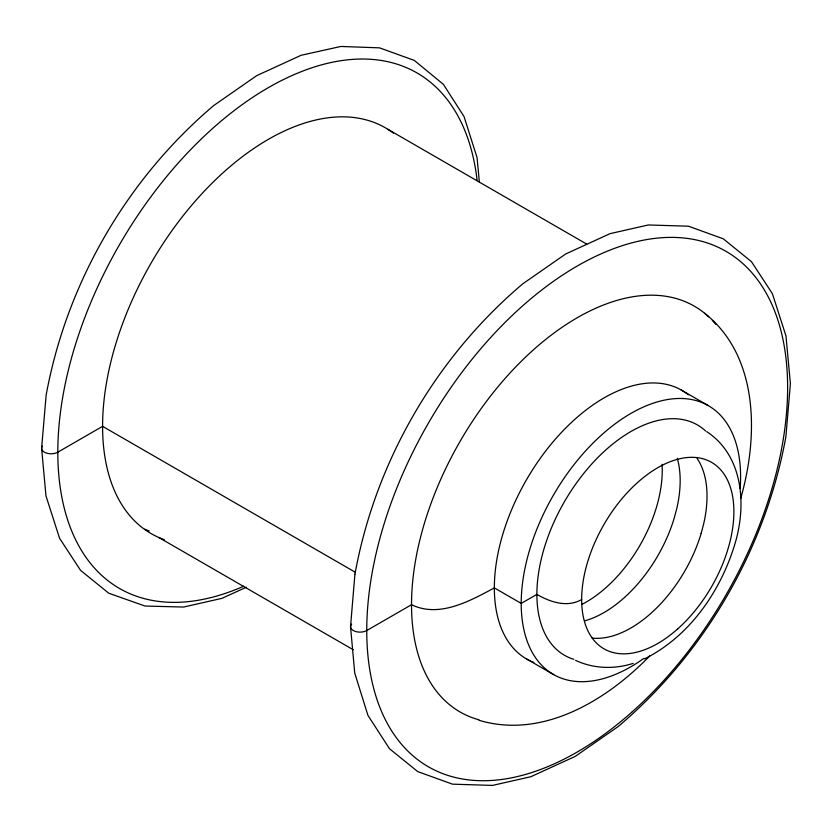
<?xml version="1.0" encoding="UTF-8"?>
<svg xmlns="http://www.w3.org/2000/svg" width="832" height="832" viewBox="0 0 832 832"><rect width="100%" height="100%" fill="white"/><g stroke="black" fill="none" stroke-linecap="round" stroke-linejoin="round"><path stroke-width="1.25" d="M740.657 498.555C758.368 437.247 759.346 356.626 704.642 313.279M701.147 533.406L703.695 523.754A107.734 62.202 -60 0 0 697.112 458.453M650.042 655.585C607.225 700.034 542.776 739.409 479.086 720.304M581.662 599.529C567.434 607.859 550.004 602.129 536.89 594.36L521.217 603.408L494.354 587.902C469.934 600.954 439.234 618.218 411.518 604.708L366.746 630.552A9.495 5.481 0 0 1 354.37 631.072A9.495 5.481 0 0 1 351.666 624.083M644.571 658.871C689.166 636.553 719.888 592.394 734.417 545.563C746.73 506.698 743.974 456.154 706.711 431.631M246.428 587.184L221.894 598.364L183.55 607.058L144.955 606.018L108.774 593.226L80.579 570.378L59.582 538.294L45.989 495.966L41.6 448.282L46.145 395.106C66.612 283.14 126.932 179.005 213.803 105.477L256.755 75.618L301.08 55.297L340.818 46.457L379.538 47.85L414.294 60.414L443.404 84.375L464.038 116.542L477.048 157.591L479.367 182.073M633.194 663.354C614.505 669.448 593.455 668.814 575.567 660.338M387.847 129.282L586.726 244.109M681.221 390L708.084 405.506M526.874 659.142L553.738 674.658M355.399 572.302L102.586 426.338L57.814 452.192A9.495 5.481 0 0 1 45.718 452.826A9.495 5.481 0 0 1 42.422 446.077M158.798 537.482L353.184 649.709M149.23 530.951A234.281 135.262 -60 0 1 144.685 529.194M243.62 586.238A297.596 171.818 -60 0 1 57.959 443.05A297.596 171.818 -60 0 1 259.251 93.122A297.596 171.818 -60 0 1 477.1 180.357M164.299 539.656A234.281 135.262 -60 0 1 149.032 266.698A234.281 135.262 -60 0 1 393.442 133.151M573.82 659.308A132.974 76.773 -60 0 1 564.429 501.696A132.974 76.773 -60 0 1 705.619 431.028M701.168 533.395A107.682 62.171 -60 0 1 592.228 638.113M643.812 658.414A155.126 89.565 -60 0 1 521.342 609.492A155.126 89.565 -60 0 1 633.183 412.131A155.126 89.565 -60 0 1 740.158 488.384M533.811 662.418A155.126 89.565 -60 0 1 526.479 479.783A155.126 89.565 -60 0 1 688.314 394.826M677.279 458.286A107.734 62.202 -60 0 1 676.842 508.248L674.284 517.889A107.734 62.202 -60 0 1 584.906 620.776M478.899 719.794A234.281 135.262 -60 0 1 458.952 443.331A234.281 135.262 -60 0 1 708.677 316.784M712.358 320.434A234.281 135.262 -60 0 1 715.842 324.334M662.074 464.318A107.65 62.15 -60 0 1 581.911 604.427M354.91 574.298L350.532 626.652L354.734 673.088L367.931 715.364L389.511 748.738L417.706 771.586L452.494 784.16L492.492 785.418L530.826 776.724L575.193 756.413L618.155 726.575C705.068 653.016 765.409 548.85 785.876 436.842L790.4 383.666L785.98 335.951L772.377 293.644L751.442 261.643L723.226 238.784L688.47 226.21L648.346 224.962L610.022 233.657L565.698 253.978L522.746 283.837C435.864 357.365 375.544 461.5 355.077 573.466L354.91 574.298M677.477 629.106A107.64 62.15 -60 0 0 711.599 462.374A107.64 62.15 -60 0 0 584.251 575.286A107.64 62.15 -60 0 0 677.477 629.106M631.644 712.327A297.596 171.818 -60 0 0 725.982 251.326A297.596 171.818 -60 0 0 373.922 563.524A297.596 171.818 -60 0 0 631.644 712.327"/></g></svg>
